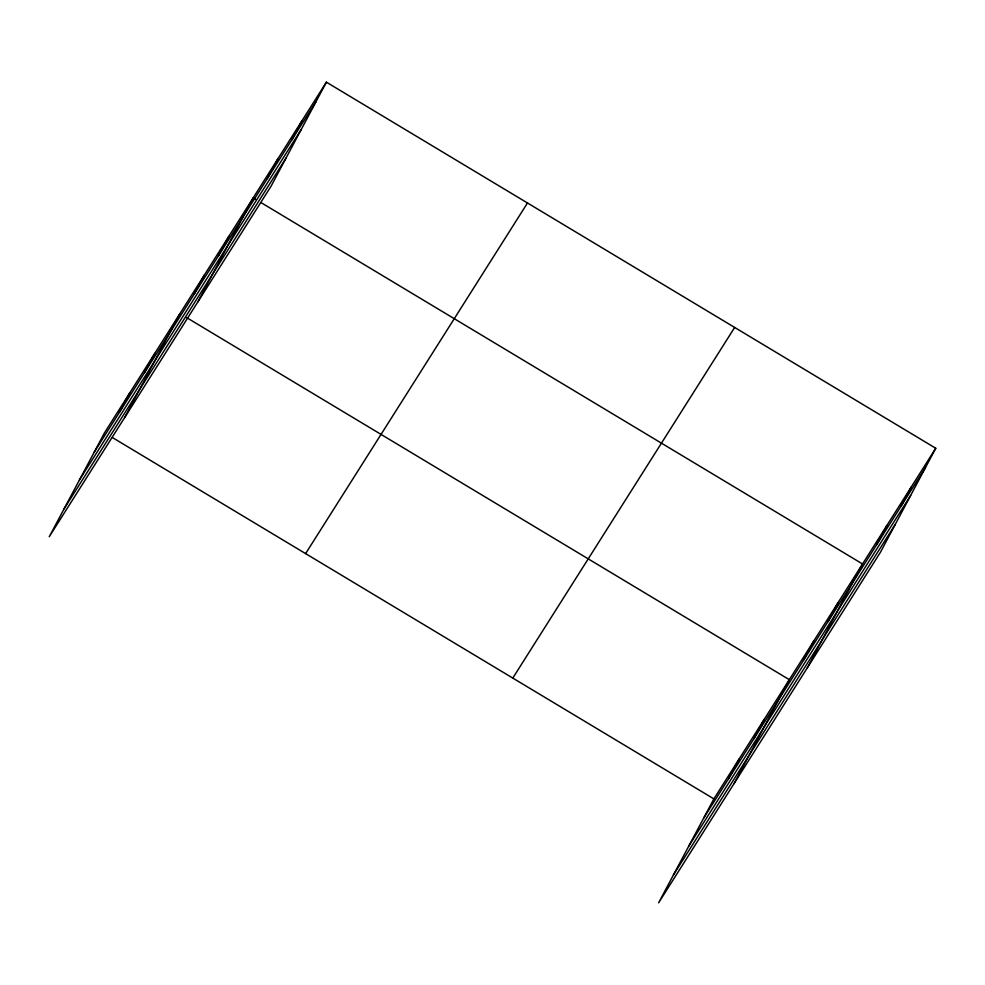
<?xml version="1.0" encoding="UTF-8"?>
<svg xmlns="http://www.w3.org/2000/svg" width="985" height="985" viewBox="0 0 985 985"><rect width="100%" height="100%" fill="white"/><g stroke="black" fill="none" stroke-linecap="round" stroke-linejoin="round"><path stroke-width="1.48" d="M119.419 412.333L129.663 393.064M144.561 372.601L154.805 353.319M124.689 417.529L179.947 313.587M194.107 294.293L204.363 275.012M218.522 255.718L228.766 236.449M197.899 301.816L253.17 197.874L255.804 199.463M267.329 178.58L277.573 159.311M291.732 140.018L301.989 120.736M326.392 82.174L271.121 186.116L49.25 536.739L104.521 432.797L326.392 82.174L935.75 448.261L880.479 552.203L658.608 902.826L713.879 798.884L935.75 448.261M728.777 778.421L739.021 759.152M753.919 738.688L764.163 719.407M734.047 783.617L789.317 679.675L186.522 317.539M803.477 660.381L813.721 641.1M827.88 621.806L838.124 602.537M807.269 667.904L862.528 563.962L261.062 202.614M876.687 544.668L886.943 525.399M901.09 506.093L911.347 486.824M94.264 452.078L316.136 101.443M79.416 480.015L301.287 129.38M64.111 508.802L285.982 158.166M305.609 553.607L527.48 202.984M512.791 678.086L734.662 327.451M703.635 818.166L925.506 467.53M688.774 846.103L910.645 495.467M673.469 874.889L895.34 524.254M112.401 437.537L713.879 798.884"/></g></svg>
